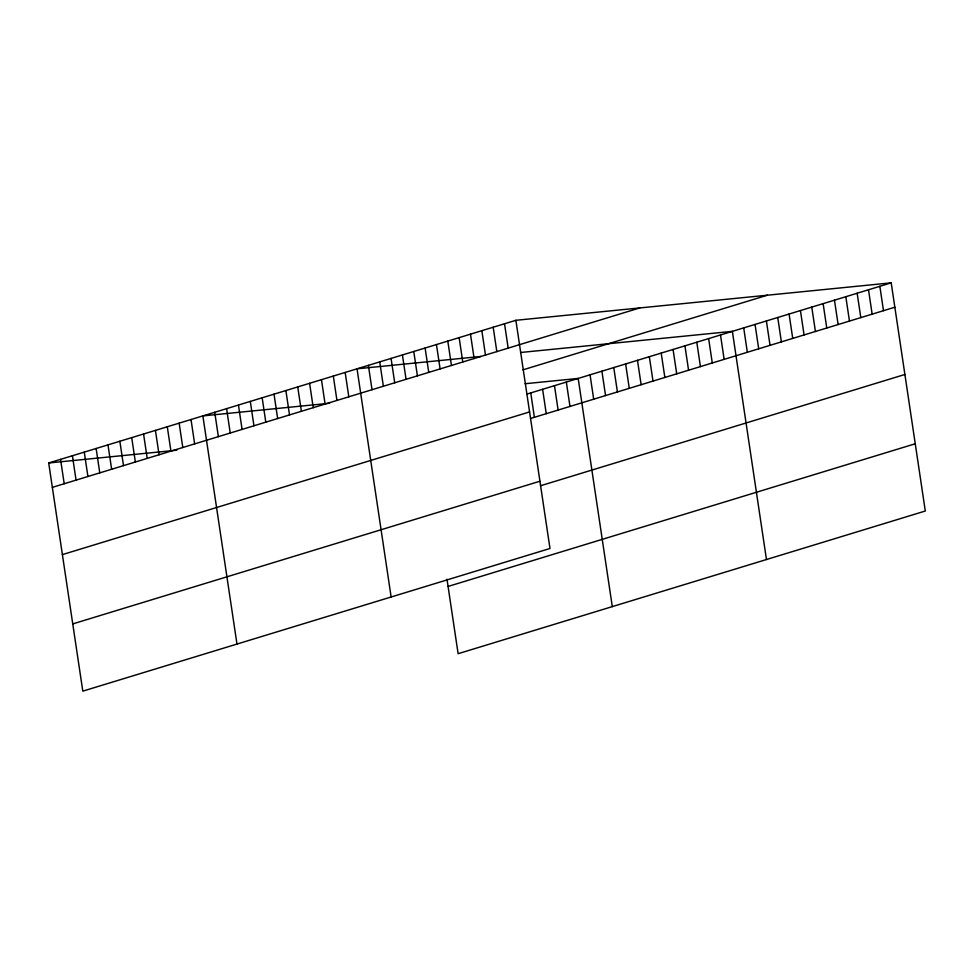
<?xml version="1.0" encoding="UTF-8"?>
<svg xmlns="http://www.w3.org/2000/svg" width="974" height="974" viewBox="0 0 974 974"><rect width="100%" height="100%" fill="white"/><g stroke="black" fill="none" stroke-linecap="round" stroke-linejoin="round"><path stroke-width="1.46" d="M515.879 320.3L549.981 548.484L82.802 691.15L48.7 462.979L515.879 320.3L891.198 282.85L925.3 511.021L458.121 653.7L446.993 579.226M52.34 487.365L639.735 307.942M522.855 369.877L767.342 295.207M526.8 394.129L891.198 282.85M62.397 554.608L529.564 411.929M530.44 418.516L894.838 307.224M72.746 623.908L539.925 481.229M540.497 485.77L904.895 374.479M448.077 586.445L915.243 443.767M480.888 356.447L357.032 368.817L391.134 596.989M520.591 352.491L732.363 331.355L766.465 559.526M329.565 403.248L202.872 415.898L236.974 644.07M525.108 383.732L578.191 378.436L612.293 606.619M48.7 462.979L176.805 450.195M879.851 286.307L883.491 310.694M868.504 289.777L872.156 314.152M857.157 293.235L860.809 317.621M845.822 296.705L849.462 321.079M834.475 300.175L838.115 324.549M823.127 303.632L826.768 328.019M811.78 307.102L815.421 331.477M800.433 310.56L804.074 334.946M789.086 314.03L792.726 338.404M777.739 317.5L781.391 341.874M766.392 320.957L770.044 345.344M755.045 324.427L758.697 348.802M743.71 327.885L747.35 352.271M720.504 334.971L724.145 359.357M708.646 338.599L712.286 362.973M696.787 342.215L700.428 366.601M684.929 345.843L688.569 370.217M673.058 349.459L676.711 373.846M661.2 353.087L664.852 377.462M649.341 356.703L652.994 381.09M637.483 360.331L641.136 384.706M625.625 363.947L629.277 388.334M613.766 367.575L617.419 391.95M601.908 371.191L605.548 395.578M590.049 374.82L593.69 399.194M566.332 382.064L569.973 406.438M554.474 385.68L558.114 410.066M542.615 389.308L546.256 413.682M530.757 392.924L534.397 417.31M504.532 323.77L508.172 348.144M493.185 327.227L496.825 351.614M481.838 330.697L485.478 355.072M470.491 334.167L474.131 358.542M459.144 337.625L462.784 362.011M447.797 341.095L451.449 365.469M436.449 344.553L440.102 368.939M425.114 348.022L428.755 372.397M413.767 351.492L417.408 375.867M402.42 354.95L406.061 379.336M391.073 358.42L394.714 382.794M379.726 361.878L383.366 386.264M368.379 365.347L372.019 389.722M345.173 372.433L348.814 396.82M333.315 376.061L336.955 400.436M321.457 379.677L325.097 404.064M309.598 383.306L313.238 407.68M297.74 386.922L301.38 411.296M285.881 390.55L289.522 414.924M274.023 394.166L277.663 418.54M262.164 397.782L265.805 422.168M250.306 401.41L253.946 425.784M238.447 405.026L242.088 429.412M226.589 408.654L230.229 433.028M214.73 412.27L218.371 436.656M191.014 419.514L194.654 443.901M179.155 423.142L182.795 447.516M167.285 426.758L170.937 451.145M155.426 430.386L159.079 454.761M143.568 434.002L147.22 458.389M131.709 437.63L135.362 462.005M119.851 441.246L123.503 465.633M107.992 444.874L111.645 469.249M96.134 448.49L99.774 472.877M84.275 452.119L87.916 476.493M72.417 455.735L76.057 480.121M60.558 459.363L64.199 483.737"/></g></svg>
